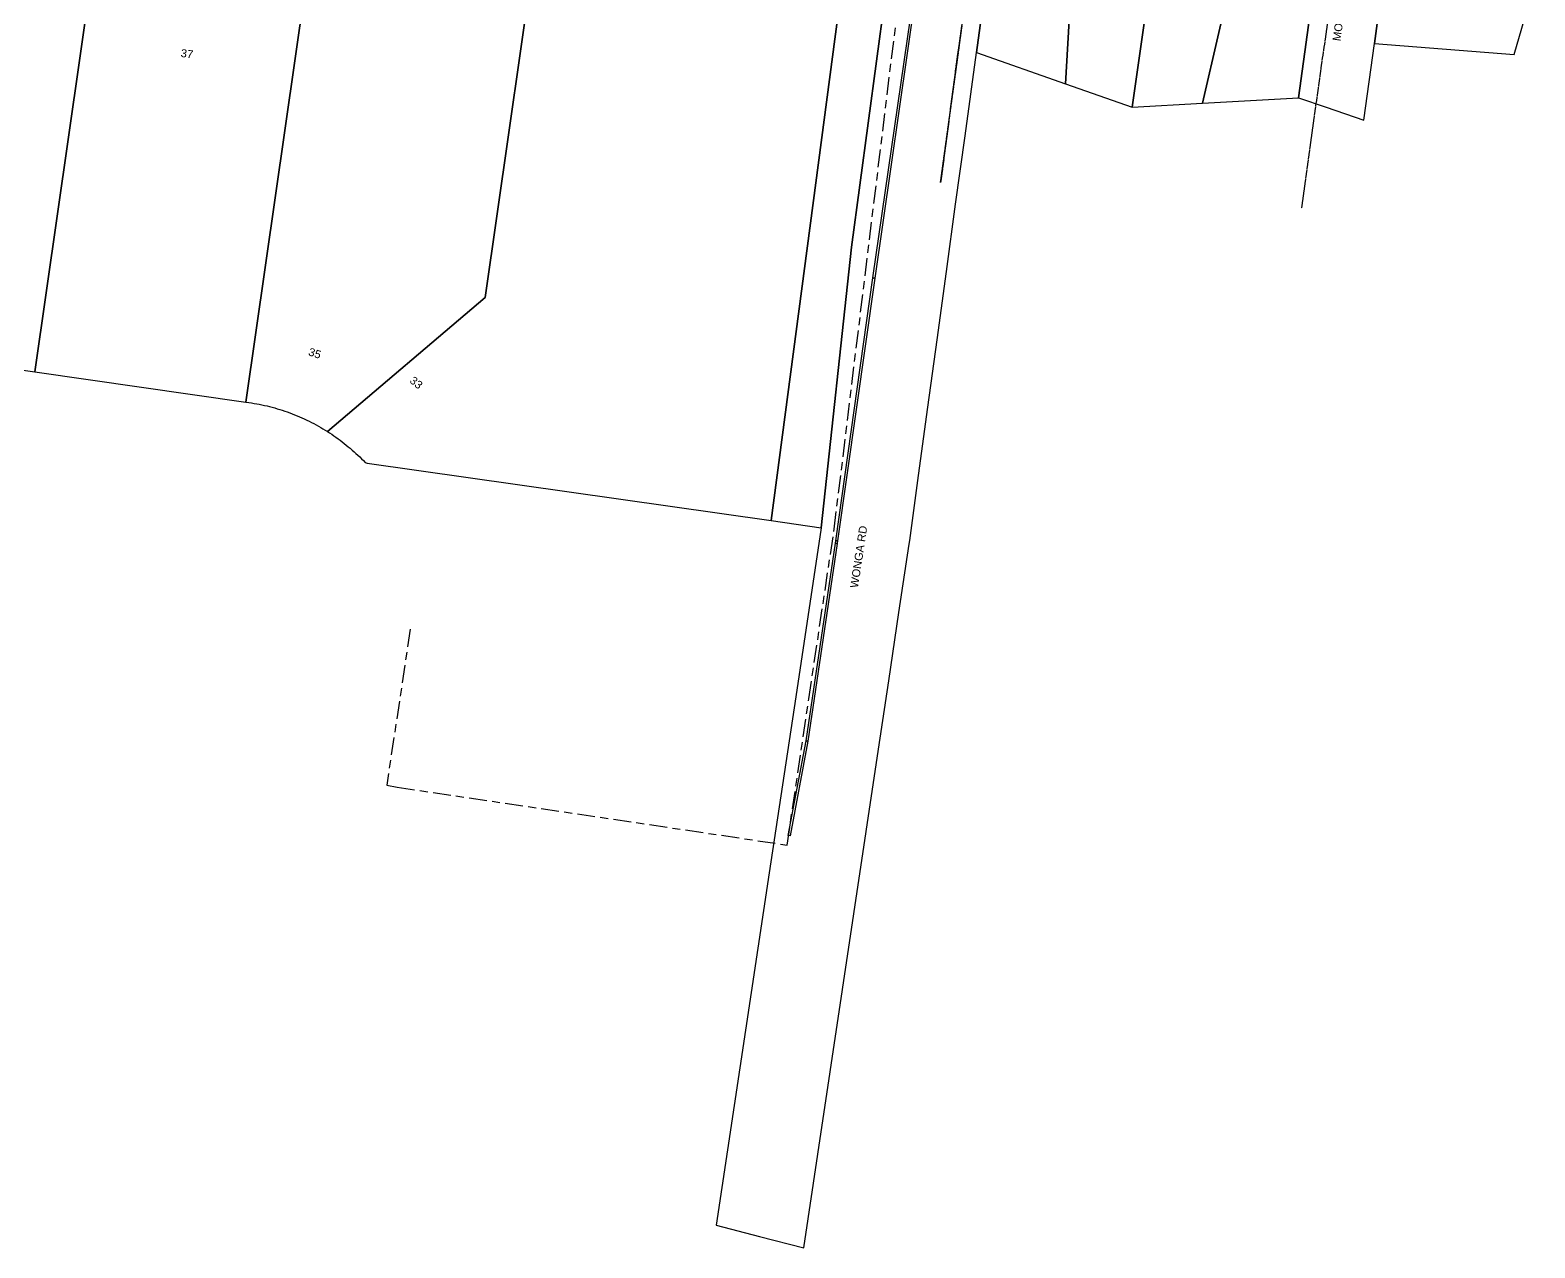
# Model space of a CAD drawing. Header units: metres. Extents: x 303290 to 305422, y 6242588 to 6244350.
# Drawn here: x 304768 to 305106.5, y 6242588.2 to 6242862.1 of the extents above; entities that cross this region are included whole.
import ezdxf

# ---------------------------------------------------------------- set-up
doc = ezdxf.new("R2010")
doc.units = ezdxf.units.M
doc.linetypes.add('Cable Exist OH', pattern=[1, 1, 0])
doc.linetypes.add('Cable Exist UG', pattern=[8.2, 4, -1.2, 1.8, -1.2])
for name, color, linetype in [('Cadastre Land Parcels_SP_EXT', 9, 'Continuous'), ('Cadastre Roads_SP_EXT', 9, 'Continuous'), ('Duct_SP_EXT', 7, 'Continuous'), ('Mains_HV_EXT', 7, 'Continuous'), ('Mains_LV_EXT', 7, 'Continuous'), ('Mains_SL_EXT', 7, 'Continuous')]:
    doc.layers.add(name, color=color, linetype=linetype)
doc.styles.get("Standard").update_dxf_attribs({"font": 'arial.ttf'})

msp = doc.modelspace()

# ---------------------------------------------------------------- linework, layer by layer
at = {"layer": 'Cadastre Land Parcels_SP_EXT', "linetype": 'Continuous'}
for points in [[(304786.79, 6242908.62), (304739.37, 6242915.53), (304730.31, 6242852.38), (304721.65, 6242792.08), (304769.09, 6242785.26), (304786.79, 6242908.62)], [(304834.22, 6242901.72), (304802.35, 6242906.36), (304786.79, 6242908.62), (304769.09, 6242785.26), (304816.52, 6242778.45), (304834.22, 6242901.72)], [(304952.76, 6242813.32), (304962.13, 6242883.09), (304952.23, 6242884.53), (304934.69, 6242751.78), (304945.91, 6242750.18), (304952.76, 6242813.32)], [(305002.79, 6242882.5), (304988.29, 6242884.48), (304984.17, 6242881.35), (304980.85, 6242857.05), (305000.9, 6242850), (305002.79, 6242882.5)], [(305020.91, 6242880.02), (305002.79, 6242882.5), (305000.9, 6242850), (305015.85, 6242844.74), (305020.91, 6242880.02)], [(305031.68, 6242845.64), (305039.03, 6242877.55), (305020.91, 6242880.02), (305015.85, 6242844.74), (305031.68, 6242845.64)], [(305053.29, 6242846.87), (305056.65, 6242871.45), (305053.52, 6242875.57), (305039.03, 6242877.55), (305031.68, 6242845.64), (305053.29, 6242846.87)], [(305106.46, 6242872.68), (305072.81, 6242877.17), (305070.35, 6242859.05), (305101.76, 6242856.58), (305106.46, 6242872.68)]]:
    msp.add_lwpolyline(points, close=True, dxfattribs=at)
for points in [[(304834.22, 6242901.72), (304816.52, 6242778.45), (304817.23, 6242778.35), (304817.82, 6242778.26), (304818.4, 6242778.16), (304818.99, 6242778.06), (304819.57, 6242777.95), (304820.15, 6242777.83), (304820.73, 6242777.7), (304821.31, 6242777.57), (304821.88, 6242777.43), (304822.45, 6242777.28), (304823.03, 6242777.12), (304823.59, 6242776.96), (304824.16, 6242776.78), (304824.73, 6242776.6), (304825.29, 6242776.42), (304825.85, 6242776.22), (304826.41, 6242776.02), (304826.96, 6242775.81), (304827.51, 6242775.6), (304828.06, 6242775.37), (304828.61, 6242775.14), (304829.15, 6242774.9), (304829.69, 6242774.66), (304830.22, 6242774.41), (304830.76, 6242774.15), (304831.29, 6242773.88), (304831.81, 6242773.61), (304832.33, 6242773.33), (304832.85, 6242773.04), (304833.37, 6242772.75), (304833.88, 6242772.45), (304834.38, 6242772.14), (304834.89, 6242771.83), (304870.33, 6242801.99), (304870.33, 6242801.99), (304883.62, 6242894.52)], [(304883.62, 6242894.52), (304870.33, 6242801.99), (304834.89, 6242771.83), (304835.37, 6242771.52), (304835.86, 6242771.2), (304836.34, 6242770.87), (304836.81, 6242770.54), (304837.28, 6242770.2), (304837.75, 6242769.86), (304838.21, 6242769.51), (304838.67, 6242769.15), (304839.12, 6242768.79), (304839.57, 6242768.42), (304840.01, 6242768.05), (304840.45, 6242767.67), (304840.88, 6242767.29), (304841.31, 6242766.9), (304841.73, 6242766.5), (304842.15, 6242766.1), (304842.56, 6242765.69), (304842.97, 6242765.28), (304843.37, 6242764.87), (304843.81, 6242764.71), (304934.69, 6242751.78), (304952.23, 6242884.53)]]:
    msp.add_lwpolyline(points, dxfattribs=at)
at = {"layer": 'Cadastre Roads_SP_EXT', "linetype": 'Continuous'}
for points in [[(304945.17, 6242609.35), (304958.81, 6242700.39), (304961.12, 6242715.76), (304963.42, 6242731.14), (304965.73, 6242746.51), (304965.86, 6242747.35), (304967.85, 6242761.91), (304969.95, 6242777.31), (304972.01, 6242792.41), (304974.12, 6242807.82), (304976.18, 6242822.92), (304978.29, 6242838.32), (304980.85, 6242857.05), (304984.17, 6242881.35), (304972.53, 6242882.27), (304962.13, 6242883.09), (304952.76, 6242813.32), (304945.91, 6242750.18), (304940.2, 6242712.18), (304934.26, 6242672.61), (304922.34, 6242593.34), (304932.09, 6242590.82), (304942.01, 6242588.24), (304945.17, 6242609.35)], [(305070.35, 6242859.05), (305072.81, 6242877.17), (305063.47, 6242873.86), (305056.65, 6242871.45), (305053.29, 6242846.87), (305059.52, 6242844.74), (305068.01, 6242841.83), (305070.35, 6242859.05)]]:
    msp.add_lwpolyline(points, close=True, dxfattribs=at)
at = {"layer": 'Duct_SP_EXT'}
for p, q in [((304968.69, 6242883.94), (304957.5, 6242806.36)), ((304969.19, 6242884.07), (304957.98, 6242806.29)), ((304957.5, 6242806.36), (304949.15, 6242747.27)), ((304957.98, 6242806.29), (304949.62, 6242747.21)), ((304957.5, 6242806.36), (304957.74, 6242806.32)), ((304957.98, 6242806.29), (304957.74, 6242806.32)), ((304949.06, 6242746.7), (304942.45, 6242702.24)), ((304949.53, 6242746.63), (304942.92, 6242702.17)), ((304949.15, 6242747.27), (304949.06, 6242746.7)), ((304949.06, 6242746.7), (304949.06, 6242746.7)), ((304949.06, 6242746.7), (304949.3, 6242746.66)), ((304949.06, 6242746.7), (304949.3, 6242746.66)), ((304949.15, 6242747.27), (304949.38, 6242747.24)), ((304949.53, 6242746.63), (304949.3, 6242746.66)), ((304949.53, 6242746.63), (304949.3, 6242746.66)), ((304949.62, 6242747.21), (304949.38, 6242747.24)), ((304949.62, 6242747.21), (304949.53, 6242746.63)), ((304949.53, 6242746.63), (304949.53, 6242746.63)), ((304942.45, 6242702.24), (304938.46, 6242680.99)), ((304942.92, 6242702.17), (304938.93, 6242680.91)), ((304942.45, 6242702.24), (304942.69, 6242702.2)), ((304942.92, 6242702.17), (304942.69, 6242702.2)), ((304938.46, 6242680.99), (304938.69, 6242680.95)), ((304938.93, 6242680.91), (304938.69, 6242680.95))]:
    msp.add_line(p, q, dxfattribs=at)
at = {"layer": 'Mains_HV_EXT', "linetype": 'Cable Exist UG'}
msp.add_lwpolyline([(304853.51, 6242727.38), (304848.23, 6242692.3), (304850.54, 6242691.85), (304850.54, 6242691.85), (304938.26, 6242678.84), (304938.26, 6242678.84), (304943.17, 6242711.74), (304948.86, 6242749.85), (304965.17, 6242883.56), (304954.51, 6242885.28), (304955, 6242888.41)], dxfattribs=at)
at = {"layer": 'Mains_HV_EXT', "linetype": 'Cable Exist OH'}
msp.add_lwpolyline([(304972.78, 6242827.81), (304976.89, 6242858.09), (304981.28, 6242889.21)], dxfattribs=at)
at = {"layer": 'Mains_LV_EXT', "linetype": 'Cable Exist OH'}
for points in [[(304981.28, 6242889.21), (304976.89, 6242858.09)], [(305062.89, 6242885.63), (305058.35, 6242853.65)]]:
    msp.add_lwpolyline(points, dxfattribs=at)
at = {"layer": 'Mains_SL_EXT', "linetype": 'Cable Exist OH'}
for points in [[(304981.28, 6242889.21), (304976.89, 6242858.09), (304972.78, 6242827.81)], [(305062.89, 6242885.63), (305058.35, 6242853.65), (305053.95, 6242822.02)]]:
    msp.add_lwpolyline(points, dxfattribs=at)

# ---------------------------------------------------------------- texts
at = {"layer": 'Cadastre Land Parcels_SP_EXT'}
for s, rotation, p in [('37', 352.1828, (304801.79, 6242856.08)), ('35', 342.2944, (304830.46, 6242789)), ('33', 320.8935, (304853.22, 6242783))]:
    msp.add_text(s, height=1.8, rotation=rotation, dxfattribs=at).set_placement(p)
at = {"layer": 'Cadastre Roads_SP_EXT'}
for s, rotation, p in [('MORISON DR', 82.0994, (305062.72, 6242859.53)), ('WONGA RD', 81.373, (304954.21, 6242736.55))]:
    msp.add_text(s, height=1.8, rotation=rotation, dxfattribs=at).set_placement(p)

doc.saveas('drawing.dxf')
